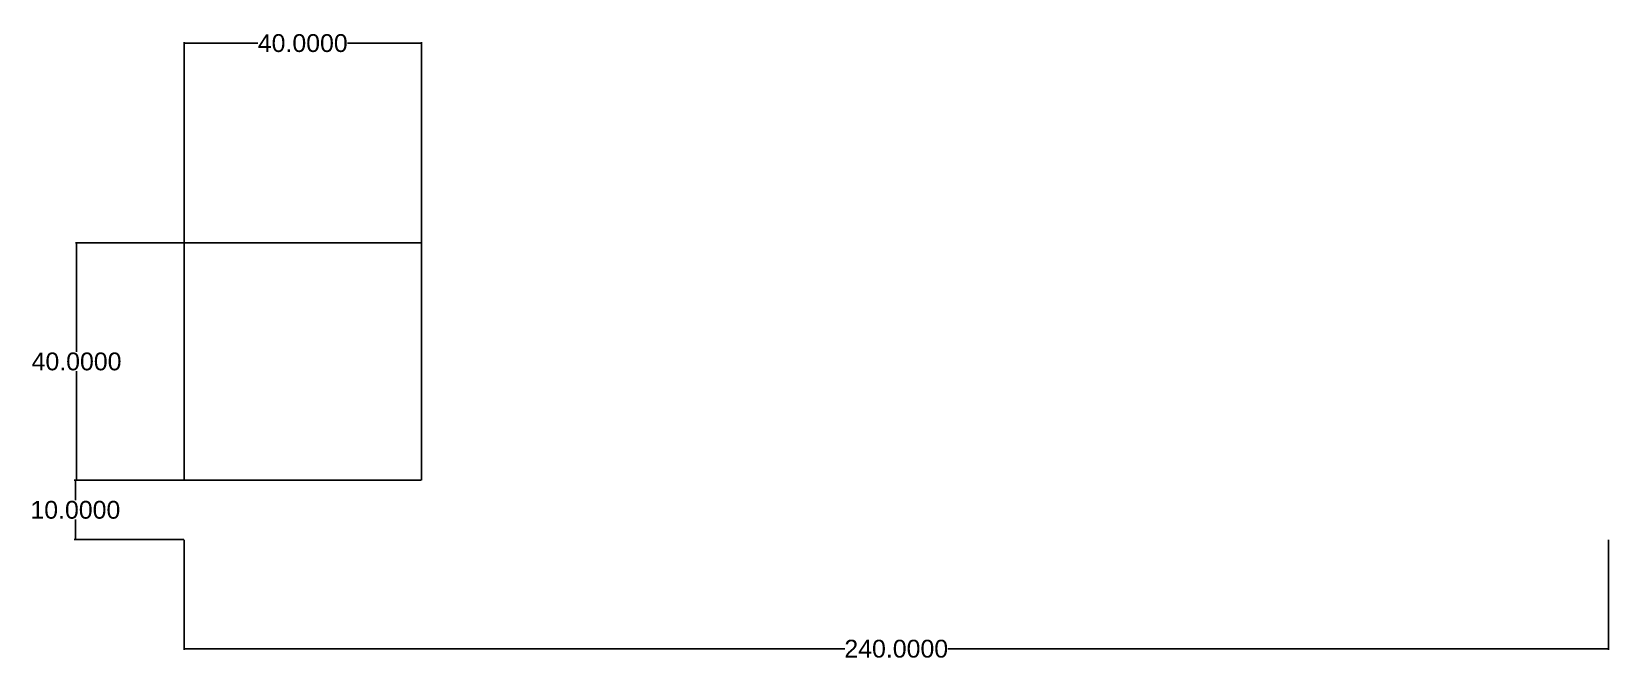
# Model space of a CAD drawing. Header units: millimetres. Extents: x -26 to 240, y -20 to 86.
import ezdxf

# ---------------------------------------------------------------- set-up
doc = ezdxf.new("R2010")
doc.units = ezdxf.units.MM
doc.header["$MEASUREMENT"] = 0
doc.styles.get("Standard").update_dxf_attribs({"font": 'arial.ttf'})
doc.dimstyles.get("Standard").update_dxf_attribs({"dimtxt": 3, "dimasz": 0.18, "dimexe": 0.18, "dimexo": 0.0625, "dimgap": 0.09, "dimtad": 0, "dimtih": 1, "dimtoh": 1, "dimdec": 4, "dimzin": 0, "dimdsep": 46, "dimtxsty": 'Standard', "dimcen": 0.09, "dimadec": 0, "dimazin": 0, "dimtfac": 1, "dimtdec": 4, "dimtofl": 0, "dimtmove": 0, "dimatfit": 3, "dimfxl": 1, "dimtolj": 1, "dimtzin": 0, "dimarcsym": 0})

# ---------------------------------------------------------------- blocks, each defined once
blk = doc.blocks.new('*D8')
at = {"color": 0, "lineweight": -2, "transparency": 16777216}
for p, q in [((0, -0.06), (0, -18.58)), ((240, -0.06), (240, -18.58)), ((0.18, -18.4), (111.33, -18.4)), ((239.82, -18.4), (128.67, -18.4))]:
    blk.add_line(p, q, dxfattribs=at)
at = {"color": 0, "transparency": 16777216}
for points in [[(0.18, -18.37), (0.18, -18.43), (0, -18.4)], [(239.82, -18.37), (239.82, -18.43), (240, -18.4)]]:
    blk.add_solid(points, dxfattribs=at)
at = {"layer": 'Defpoints', "color": 0, "transparency": 16777216}
for p in [(0, 0), (240, 0), (240, -18.4)]:
    blk.add_point(p, dxfattribs=at)
at = {"color": 0, "transparency": 16777216, "insert": (120, -18.4), "char_height": 3, "attachment_point": 5}
blk.add_mtext('\\A1;240.0000', dxfattribs=at)
blk = doc.blocks.new('*D9')
at = {"color": 0, "lineweight": -2, "transparency": 16777216}
for p, q in [((-0.06, 10), (-18.49, 10)), ((-18.31, 9.82), (-18.31, 6.62)), ((-18.31, 0.18), (-18.31, 3.38)), ((-0.06, 0), (-18.49, 0))]:
    blk.add_line(p, q, dxfattribs=at)
at = {"color": 0, "transparency": 16777216}
for points in [[(-18.34, 9.82), (-18.28, 9.82), (-18.31, 10)], [(-18.34, 0.18), (-18.28, 0.18), (-18.31, 0)]]:
    blk.add_solid(points, dxfattribs=at)
at = {"layer": 'Defpoints', "color": 0, "transparency": 16777216}
for p in [(-18.31, 10), (0, 10), (0, 0)]:
    blk.add_point(p, dxfattribs=at)
at = {"color": 0, "transparency": 16777216, "insert": (-18.31, 5), "char_height": 3, "attachment_point": 5}
blk.add_mtext('\\A1;10.0000', dxfattribs=at)
blk = doc.blocks.new('*D10')
at = {"color": 0, "lineweight": -2, "transparency": 16777216}
for p, q in [((39.94, 50), (-18.29, 50)), ((-18.11, 49.82), (-18.11, 31.62)), ((-18.11, 10.18), (-18.11, 28.38)), ((39.94, 10), (-18.29, 10))]:
    blk.add_line(p, q, dxfattribs=at)
at = {"color": 0, "transparency": 16777216}
for points in [[(-18.14, 49.82), (-18.08, 49.82), (-18.11, 50)], [(-18.14, 10.18), (-18.08, 10.18), (-18.11, 10)]]:
    blk.add_solid(points, dxfattribs=at)
at = {"layer": 'Defpoints', "color": 0, "transparency": 16777216}
for p in [(-18.11, 50), (40, 50), (40, 10)]:
    blk.add_point(p, dxfattribs=at)
at = {"color": 0, "transparency": 16777216, "insert": (-18.11, 30), "char_height": 3, "attachment_point": 5}
blk.add_mtext('\\A1;40.0000', dxfattribs=at)
blk = doc.blocks.new('*D11')
at = {"color": 0, "lineweight": -2, "transparency": 16777216}
for p, q in [((0, 10.06), (0, 83.82)), ((0.18, 83.64), (12.46, 83.64)), ((39.82, 83.64), (27.54, 83.64)), ((40, 10.06), (40, 83.82))]:
    blk.add_line(p, q, dxfattribs=at)
at = {"color": 0, "transparency": 16777216}
for points in [[(0.18, 83.67), (0.18, 83.61), (0, 83.64)], [(39.82, 83.67), (39.82, 83.61), (40, 83.64)]]:
    blk.add_solid(points, dxfattribs=at)
at = {"layer": 'Defpoints', "color": 0, "transparency": 16777216}
for p in [(40, 83.64), (0, 10), (40, 10)]:
    blk.add_point(p, dxfattribs=at)
at = {"color": 0, "transparency": 16777216, "insert": (20, 83.64), "char_height": 3, "attachment_point": 5}
blk.add_mtext('\\A1;40.0000', dxfattribs=at)

msp = doc.modelspace()

# ---------------------------------------------------------------- linework, layer by layer
msp.add_lwpolyline([(40, 10), (40, 10), (40, 50), (40, 50)], close=True)

# ---------------------------------------------------------------- dimensions: what is measured, and where the dimension line sits
for base, p1, p2, picture, middle in [((40, 83.63855), (0, 10), (40, 10), '*D11', (20, 83.63855)), ((240, -18.39794), (0, 0), (240, 0), '*D8', (120, -18.39794))]:
    dim = msp.add_linear_dim(base=base, p1=p1, p2=p2, dimstyle='Standard')
    dim.commit()
    dim.dimension.update_dxf_attribs({"geometry": picture, "text_midpoint": middle})
for base, p1, p2, picture, middle in [((-18.11204, 50), (40, 10), (40, 50), '*D10', (-18.11204, 30)), ((-18.31037, 10), (0, 0), (0, 10), '*D9', (-18.31037, 5))]:
    dim = msp.add_linear_dim(base=base, p1=p1, p2=p2, angle=90, dimstyle='Standard')
    dim.commit()
    dim.dimension.update_dxf_attribs({"geometry": picture, "text_midpoint": middle})

doc.saveas('drawing.dxf')
